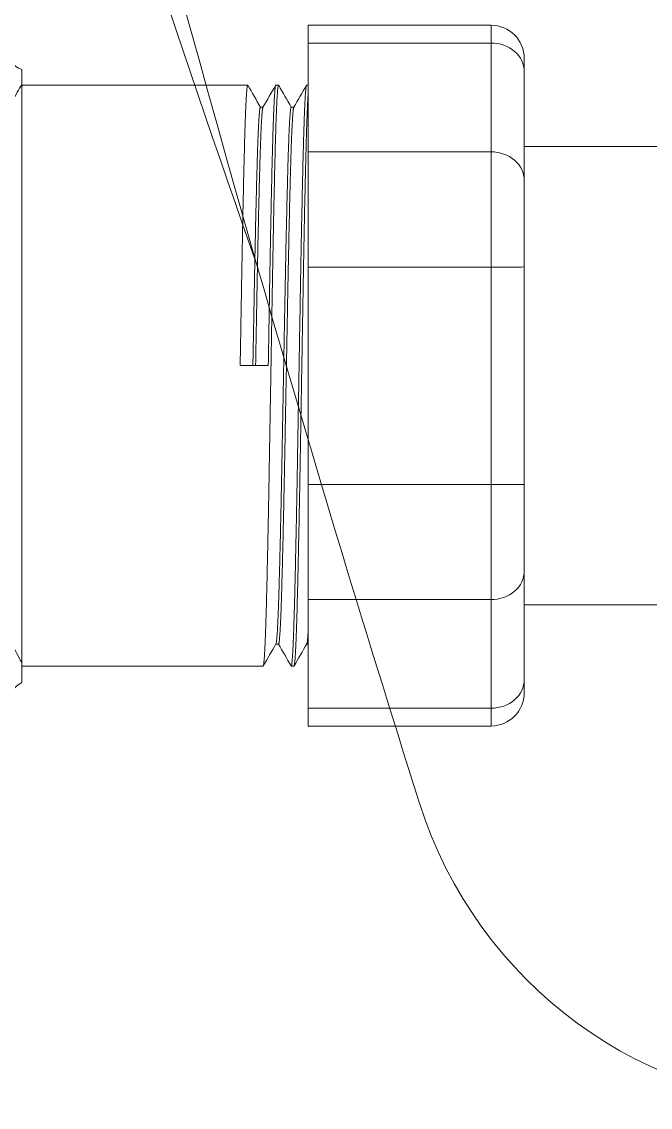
# Model space of a CAD drawing. Header units: millimetres. Extents: x 72 to 2826, y -203 to 794.
# Drawn here: x 1758.0116 to 1758.057, y 386.011 to 386.0893 of the extents above; entities that cross this region are included whole.
import ezdxf

# ---------------------------------------------------------------- set-up
doc = ezdxf.new("R2010")
doc.units = ezdxf.units.MM
doc.layers.add('mobiliario', color=252, linetype='Continuous', lineweight=9)

# ---------------------------------------------------------------- blocks, each defined once
blk = doc.blocks.new('SE2')
at = {"layer": 'mobiliario'}
for centre, radius, start, end in [((128.3030199146997, 385.9156171118053), 7.106919999999995, 90, 162.4417862548979), ((455.9371107061222, 282.2468913631313), 350.7510704624746, 162.4444965660563, 163.9462657584866), ((455.9371107061222, 282.2468913631313), 350.7510704624746, 162.441786254898, 162.4444965660563), ((455.9371107061222, 282.2468913631313), 350.7510704624746, 163.9462657584866, 175.9971853470821), ((417.3287732684622, 274.6278075801649), 316.2724274943514, 160.6693939619685, 162.8368826379282)]:
    blk.add_arc(centre, radius, start, end, dxfattribs=at)
blk = doc.blocks.new('110-32-planta')
at = {"layer": 'mobiliario'}
for p, q in [((7.672470864169347, 4.103920952173929), (7.672470864169347, 4.1052053218771)), ((7.672470864169347, 4.1052053218771), (7.685686864169347, 4.1052053218771)), ((7.685686864169347, 4.1052053218771), (7.685686864169347, 4.103920952173929)), ((7.685686864169347, 4.103920952173929), (7.672470864169347, 4.103920952173929)), ((7.672470864169347, 4.103920952173929), (7.672470864169347, 4.096077744873074)), ((7.685686864169347, 4.096077744873074), (7.685686864169347, 4.103920952173929)), ((7.688086864169349, 4.102805321877098), (7.688086864169349, 4.10184204459972)), ((7.651790757537945, 4.10061504758185), (7.651790757537945, 4.102075734353867)), ((7.688086864169349, 4.10184204459972), (7.688086864169349, 4.093998837298865)), ((7.651790757537945, 4.100875185726362), (7.669226972364321, 4.100875185726362)), ((7.651790757537924, 4.100614978750279), (7.651790757537924, 4.058878749696287)), ((7.671256386189837, 4.100875185726362), (7.671453059320839, 4.100875185726362)), ((7.670340015842582, 4.099287985726363), (7.670148635638922, 4.099287985726363)), ((7.672470864169347, 4.099287985726363), (7.672374722595443, 4.099287985726363)), ((7.688086864169349, 4.096459185726363), (7.716584357537968, 4.096459185726363)), ((7.672470864169347, 4.096077744873074), (7.685686864169347, 4.096077744873074)), ((7.672470864169347, 4.087765688569547), (7.672470864169347, 4.096077744873074)), ((7.685686864169347, 4.096077744873074), (7.685686864169347, 4.087765688569543)), ((7.688086864169349, 4.093998837298865), (7.688086864169349, 4.087764795071219)), ((7.685686864169347, 4.087765688569543), (7.672470864169347, 4.087765688569543)), ((7.672470864169347, 4.087765688569543), (7.672470864169347, 4.072069152418808)), ((7.685686864169347, 4.072069152418808), (7.685686864169347, 4.087765688569543)), ((7.688086864169349, 4.087764795071219), (7.688086864169349, 4.072068258920481)), ((7.669599265647711, 4.079184386902654), (7.667569851829177, 4.079184386606303)), ((7.672470864169347, 4.072069152418808), (7.685686864169347, 4.072069152418808)), ((7.672470864169347, 4.063753522121977), (7.672470864169347, 4.072069152418808)), ((7.685686864169347, 4.072069152418808), (7.685686864169347, 4.063753522121977)), ((7.688086864169349, 4.072068258920481), (7.688086864169349, 4.065831536197862)), ((7.688086864169349, 4.065831536197862), (7.688086864169349, 4.057978207347978)), ((7.685686864169347, 4.063753522121977), (7.672470864169347, 4.063753522121977)), ((7.672470864169347, 4.063753522121977), (7.672470864169347, 4.055900193272098)), ((7.685686864169347, 4.055900193272098), (7.685686864169347, 4.063753522121977)), ((7.688086864169349, 4.063358385726363), (7.715622718500022, 4.063358385726363)), ((7.669221679436972, 4.060529585726363), (7.66903029923332, 4.060529585726363)), ((7.671447766393491, 4.060529585726363), (7.671256386189837, 4.060529585726363)), ((7.651790757537945, 4.058942385726364), (7.668113928886057, 4.058942385726364)), ((7.651790757537952, 4.057822032405642), (7.651790757537945, 4.058878744072181)), ((7.670143342711575, 4.058942385726364), (7.670340015842582, 4.058942385726364)), ((7.672369429668101, 4.058942385726364), (7.672470864169347, 4.058942385726364)), ((7.688086864169349, 4.057978207347978), (7.688086864169349, 4.057012249575624)), ((7.672470864169347, 4.055900193272098), (7.685686864169347, 4.055900193272098)), ((7.672470864169347, 4.054612249575626), (7.672470864169347, 4.055900193272098)), ((7.685686864169347, 4.055900193272098), (7.685686864169347, 4.054612249575626)), ((7.672470864169347, 4.054612249575626), (7.685686864169347, 4.054612249575626))]:
    blk.add_line(p, q, dxfattribs=at)
for centre, start, end in [((7.685686864169347, 4.102805321877098), 0, 90), ((7.685686864169347, 4.057012249575624), 270, 0)]:
    blk.add_arc(centre, 0.0024, start, end, dxfattribs=at)
for centre, ratio, start_param, end_param in [((7.685686864169347, 4.10184204459972), 0.8662114892530225, 0, 1.570796326794897), ((7.685686864169347, 4.093998837298865), 0.8662114892530225, 0, 1.570796326794897), ((7.685686864169347, 4.087764795071219), 0.0003722909687805, 0, 1.570796326794896), ((7.685686864169347, 4.072068258920481), 0.0003722909687819, 0, 1.570796326794896), ((7.685686864169347, 4.065831536197862), 0.8658391982842415, 4.712388980384691, 6.283185307179589), ((7.685686864169347, 4.057978207347978), 0.8658391982842415, 4.712388980384691, 6.283185307179588)]:
    blk.add_ellipse(centre, major_axis=(0.0024, 0), ratio=ratio, start_param=start_param, end_param=end_param, dxfattribs=at)
for points, knots in [([(7.651051326248669, 4.10286729949475), (7.651119573187735, 4.102708558873712), (7.651215091324914, 4.102559124408688), (7.651443949017818, 4.102304138765358), (7.651579440561704, 4.102194696467272), (7.651747896575706, 4.102098347372478), (7.651769204174782, 4.102086794559458), (7.651790757537945, 4.102075734353867)], [0, 0, 0, 0, 0.0514318968428791, 0.0514318968428791, 0.1019851842723304, 0.1019851842723304, 0.1091960604332546, 0.1091960604332546, 0.1091960604332546, 0.1091960604332546]), ([(7.651790757537945, 4.100614978750105), (7.651681900737906, 4.100419718721318), (7.651562064482555, 4.100202965833692), (7.651301764107523, 4.099726044234365), (7.651162761348224, 4.099468533767197), (7.650724125444548, 4.098643406651377), (7.650402384257176, 4.098022658961944), (7.649889212943656, 4.096987417324431), (7.649712729112082, 4.096624207298126), (7.649353175337418, 4.095864865215201), (7.649171498467325, 4.095471692025029), (7.6486247329766, 4.094252096578368), (7.648257763012373, 4.093385951049989), (7.647720825006353, 4.092002584311554), (7.647544126063786, 4.091527352663721), (7.647198738727937, 4.090546739248786), (7.647030651977472, 4.090042755722369), (7.646552532638843, 4.08851015925099), (7.646265628459389, 4.087453225503249), (7.645905142062218, 4.085809279194296), (7.645796667873462, 4.085251489101103), (7.645607348662863, 4.084114666564751), (7.645526254106072, 4.08353320152371), (7.645333212769407, 4.081771065531534), (7.645272779146232, 4.080586539503972), (7.645299483836645, 4.07819707663631), (7.645386169925821, 4.077027035190155), (7.645609390063889, 4.075308976778273), (7.645699299082067, 4.074742258070951), (7.645907081230368, 4.073620330018541), (7.646025357333144, 4.073063438097666), (7.646414771908141, 4.071420981387305), (7.646715806626033, 4.070379643495183), (7.647204488662886, 4.068886966011096), (7.647373649183727, 4.068401053664327), (7.647721073046021, 4.067451645255893), (7.647900021661669, 4.066986490072072), (7.648440036558866, 4.065638471244323), (7.648803584819063, 4.064803174590682), (7.649515170983896, 4.063250819751974), (7.649863605523961, 4.062533342069887), (7.650523668409988, 4.061222216279353), (7.650826890880544, 4.060645069203406), (7.651364560209272, 4.059644236569898), (7.651599127405688, 4.059220515516244), (7.651790757537945, 4.058878749696252)], [0, 0, 0, 0, 0.0312500000000001, 0.0312500000000001, 0.0625000000000002, 0.0625000000000002, 0.1250000000000003, 0.1250000000000003, 0.1562500000000003, 0.1562500000000003, 0.1875000000000003, 0.1875000000000003, 0.25, 0.25, 0.2812499999999999, 0.2812499999999999, 0.3124999999999998, 0.3124999999999998, 0.3749999999999996, 0.3749999999999996, 0.4062499999999997, 0.4062499999999997, 0.4374999999999997, 0.4374999999999997, 0.4999999999999996, 0.4999999999999996, 0.5624999999999994, 0.5624999999999994, 0.5937499999999996, 0.5937499999999996, 0.6249999999999997, 0.6249999999999997, 0.6874999999999997, 0.6874999999999997, 0.7187499999999999, 0.7187499999999999, 0.75, 0.75, 0.8124999999999998, 0.8124999999999998, 0.875, 0.875, 0.9375, 0.9375, 1, 1, 1, 1]), ([(7.651790757537945, 4.057822032405642), (7.65162827559454, 4.057762945833186), (7.651473532336133, 4.05767606589497), (7.651209194735387, 4.057464746461313), (7.651094801103723, 4.057339612097543), (7.651003426381087, 4.057201585726363)], [0, 0, 0, 0, 0.0514623510752413, 0.0514623510752413, 0.100733784105686, 0.100733784105686, 0.100733784105686, 0.100733784105686])]:
    blk.add_open_spline(points, degree=3, knots=knots, dxfattribs=at)
for points, weights, knots in [([(7.670349837268048, 4.058950925386983), (7.67034490488372, 4.058942385726364), (7.670340015842582, 4.058942385726364), (7.670228711494758, 4.058942385726364), (7.670117407146924, 4.062946611815505), (7.670006102799099, 4.066950837904641), (7.669894798451273, 4.073429811815504), (7.669783494103447, 4.07990878572637), (7.669672189755622, 4.086387759637233), (7.669560885407798, 4.092866733548095), (7.669449581059972, 4.096870959637228), (7.669338276712148, 4.100875185726366), (7.669226972364321, 4.100875185726362)], [0.9956971037649409, 0.9977446211129568, 1, 0.9510565162951534, 1, 0.9510565162951534, 1, 0.9510565162951534, 1, 0.9510565162951534, 1, 0.9510565162951534, 1], [0.7136274101367773, 0.7136274101367773, 0.7136274101367773, 0.7142857142857144, 0.7142857142857144, 0.7285714285714286, 0.7285714285714286, 0.7428571428571429, 0.7428571428571429, 0.7571428571428572, 0.7571428571428572, 0.7714285714285715, 0.7714285714285715, 0.7857142857142857, 0.7857142857142857, 0.7857142857142857]), ([(7.672369429668101, 4.058942385726364), (7.672258125320276, 4.058942385726364), (7.67214682097245, 4.062946611815505), (7.672035516624618, 4.066950837904641), (7.671924212276792, 4.073429811815504), (7.671812907928966, 4.07990878572637), (7.671701603581141, 4.086387759637233), (7.671590299233315, 4.092866733548095), (7.67147899488549, 4.096870959637228), (7.671367690537664, 4.100875185726366), (7.671256386189837, 4.100875185726362), (7.671251497148695, 4.100875185726362), (7.671246564764366, 4.100866646065743)], [1, 0.9510565162951534, 1, 0.9510565162951534, 1, 0.9510565162951534, 1, 0.9510565162951534, 1, 0.9510565162951534, 1, 0.9977446211129568, 0.9956971037649409], [0.7142857142857144, 0.7142857142857144, 0.7142857142857144, 0.7285714285714286, 0.7285714285714286, 0.7428571428571429, 0.7428571428571429, 0.7571428571428572, 0.7571428571428572, 0.7714285714285715, 0.7714285714285715, 0.7857142857142857, 0.7857142857142857, 0.7863725898632227, 0.7863725898632227, 0.7863725898632227]), ([(7.672470864169347, 4.059699413788518), (7.672405613244264, 4.060711846605034), (7.672343494103451, 4.062946611815505), (7.672232189755625, 4.066950837904641), (7.672120885407799, 4.073429811815504), (7.672009581059974, 4.07990878572637), (7.671898276712147, 4.086387759637233), (7.671786972364316, 4.092866733548095), (7.67167566801649, 4.096870959637228), (7.671564363668664, 4.100875185726366), (7.671453059320839, 4.100875185726362)], [0.9760139411999714, 0.97208072130509, 1, 0.9510565162951534, 1, 0.9510565162951534, 1, 0.9510565162951534, 1, 0.9510565162951534, 1], [0.57756515515987, 0.57756515515987, 0.57756515515987, 0.5857142857142859, 0.5857142857142859, 0.6, 0.6, 0.6142857142857144, 0.6142857142857144, 0.6285714285714286, 0.6285714285714286, 0.6428571428571429, 0.6428571428571429, 0.6428571428571429]), ([(7.671256386189837, 4.060529585726363), (7.671145081842012, 4.060529585726363), (7.671033777494188, 4.064230683588974), (7.670922473146362, 4.067931781451587), (7.670811168798536, 4.073920283588978), (7.67069986445071, 4.07990878572637), (7.670588560102884, 4.085897287863758), (7.670477255755053, 4.091885790001149), (7.670365951407227, 4.095586887863757), (7.670260469543577, 4.099094376184921), (7.67015397916942, 4.099278734876033)], [1, 0.9510565162951534, 1, 0.9510565162951534, 1, 0.9510565162951534, 1, 0.9510565162951534, 1, 0.9534977577840952, 0.9953610493396472], [0.7142857142857144, 0.7142857142857144, 0.7142857142857144, 0.7285714285714286, 0.7285714285714286, 0.7428571428571429, 0.7428571428571429, 0.7571428571428572, 0.7571428571428572, 0.7714285714285715, 0.7714285714285715, 0.7850017316463374, 0.7850017316463374, 0.7850017316463374]), ([(7.671442422863003, 4.060538836576689), (7.671335932488838, 4.060723195267812), (7.671230450625187, 4.064230683588974), (7.671119146277362, 4.067931781451587), (7.671007841929537, 4.073920283588978), (7.670896537581711, 4.07990878572637), (7.670785233233884, 4.085897287863758), (7.670673928886062, 4.091885790001149), (7.670562624538233, 4.095586887863757), (7.670451320190409, 4.099287985726363), (7.670340015842582, 4.099287985726363)], [0.9953610493396484, 0.9534977577840944, 1, 0.9510565162951534, 1, 0.9510565162951534, 1, 0.9510565162951534, 1, 0.9510565162951534, 1], [0.7149982683536625, 0.7149982683536625, 0.7149982683536625, 0.7285714285714286, 0.7285714285714286, 0.7428571428571429, 0.7428571428571429, 0.7571428571428572, 0.7571428571428572, 0.7714285714285715, 0.7714285714285715, 0.7857142857142857, 0.7857142857142857, 0.7857142857143882]), ([(7.668123750311528, 4.058950925386983), (7.6681188179272, 4.058942385726364), (7.668113928886057, 4.058942385726364), (7.668002624538232, 4.058942385726364), (7.667891320190406, 4.062946611815505), (7.667780015842581, 4.066950837904641), (7.667668711494755, 4.073429811815504), (7.667620506889343, 4.076235779299853), (7.667569851829177, 4.079184386606303)], [0.9956971037649396, 0.9977446211129559, 1, 0.9510565162951534, 1, 0.9510565162951534, 1, 0.9781982263302844, 0.9758195627118232], [0.8564845529939198, 0.8564845529939198, 0.8564845529939198, 0.8571428571428571, 0.8571428571428571, 0.8714285714285716, 0.8714285714285716, 0.8857142857142857, 0.8857142857142857, 0.8920778276199985, 0.8920778276199985, 0.8920778276199985]), ([(7.66903029923332, 4.060529585726363), (7.668918994885487, 4.060529585726363), (7.668807690537661, 4.064230683588974), (7.668696386189836, 4.067931781451587), (7.66858508184201, 4.073920283588978), (7.668537371737073, 4.076487227926576), (7.668487241423861, 4.079184386606303)], [1, 0.9510565162951534, 1, 0.9510565162951534, 1, 0.9784170498607152, 0.97586926851015], [0.8571428571428571, 0.8571428571428571, 0.8571428571428571, 0.8714285714285716, 0.8714285714285716, 0.8857142857142857, 0.8857142857142857, 0.8920139570043804, 0.8920139570043804, 0.8920139570043804]), ([(7.669216335906477, 4.060538836576689), (7.669109845532317, 4.060723195267812), (7.66900436366867, 4.064230683588974), (7.668893059320843, 4.067931781451587), (7.668781754973018, 4.073920283588978), (7.668734044868074, 4.076487227926576), (7.668683914554854, 4.079184386606303)], [0.9953610493396488, 0.9534977577840944, 1, 0.9510565162951534, 1, 0.9784170498607148, 0.9758692685101502], [0.8578554112108051, 0.8578554112108051, 0.8578554112108051, 0.8714285714285716, 0.8714285714285716, 0.8857142857142857, 0.8857142857142857, 0.8920139570043804, 0.8920139570043804, 0.8920139570043804]), ([(7.670143342711575, 4.058942385726364), (7.67003203836375, 4.058942385726364), (7.669920734015924, 4.062946611815505), (7.669809429668098, 4.066950837904641), (7.669698125320273, 4.073429811815504), (7.669649920709915, 4.076235779587441), (7.669599265644513, 4.079184387198992)], [0.9999999999999962, 0.9510565162951572, 1, 0.9510565162951534, 1, 0.9781982241444698, 0.9758195622348608], [0.8571428571428571, 0.8571428571428571, 0.8571428571428581, 0.8714285714285716, 0.8714285714285716, 0.8857142857142857, 0.8857142857142857, 0.8920778282579981, 0.8920778282579981, 0.8920778282579981])]:
    blk.add_rational_spline(points, weights, degree=2, knots=knots, dxfattribs=at)
for points in [[(7.669236793789794, 4.100866646065743), (7.669542514535153, 4.10033733787808), (7.669848242358304, 4.099808033779961), (7.67015397916942, 4.099278734876033)], [(7.670334722915236, 4.099287985726363), (7.670638678445165, 4.099814201073819), (7.670942625102548, 4.100340421548768), (7.671246564764366, 4.100866646065743)], [(7.671462880746311, 4.100866646065743), (7.671768601491669, 4.10033733787808), (7.672074329314825, 4.099808033779961), (7.672380066125938, 4.099278734876033)], [(7.66903559216066, 4.060529585726363), (7.668731636630738, 4.060003370378904), (7.668427689973348, 4.059477149903958), (7.668123750311528, 4.058950925386983)], [(7.670133521286102, 4.058950925386983), (7.669827800540744, 4.059480233574642), (7.66952207271759, 4.060009537672765), (7.669216335906477, 4.060538836576689)], [(7.671261679117186, 4.060529585726363), (7.670957723587258, 4.060003370378904), (7.670653776929867, 4.059477149903958), (7.670349837268048, 4.058950925386983)], [(7.672359608242629, 4.058950925386983), (7.67205388749727, 4.059480233574642), (7.671748159674117, 4.060009537672765), (7.671442422863003, 4.060538836576689)]]:
    blk.add_open_spline(points, degree=3, dxfattribs=at)
blk.add_rational_spline([(7.672470864169347, 4.098496675709153), (7.672424550693322, 4.099201722125521), (7.672380066125938, 4.099278734876033)], [0.9757114491883192, 0.9774343509205816, 0.9953610493396484], degree=2, dxfattribs=at)

msp = doc.modelspace()

# ---------------------------------------------------------------- block references
at = {"xscale": -0.0044247438065974, "yscale": 0.0044247438065974, "zscale": 0.0044247438065974, "rotation": 180}
msp.add_blockref('SE2', (1757.502621598068, 387.7499937321006), dxfattribs=at)
at = {"xscale": -1, "rotation": 180}
msp.add_blockref('110-32-planta', (1750.359829783529, 390.1437010724519), dxfattribs=at)

doc.saveas('drawing.dxf')
